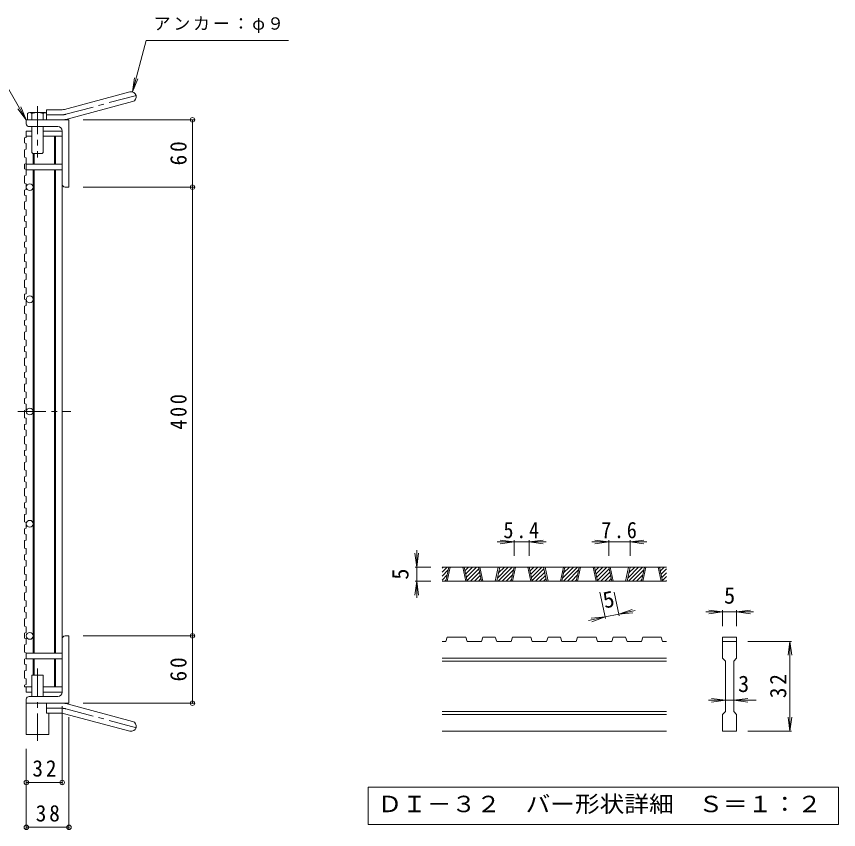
# Model space of a CAD drawing. Units: millimetres, scale not verified, with parts at other scales. Extents: x -870 to 882, y -688 to 672.
# Drawn here: x 77 to 810, y -178 to 547 of the extents above; entities that cross this region are included whole.
import ezdxf
from ezdxf.enums import TextEntityAlignment as Align

# ---------------------------------------------------------------- set-up
doc = ezdxf.new("R2010")
doc.units = ezdxf.units.MM
doc.header["$LTSCALE"] = 5
doc.header["$PDMODE"] = 32
doc.header["$PDSIZE"] = 4
doc.linetypes.add('CHAIN1', pattern=[8, 5, -1, 1, -1])
for name, color, linetype, lineweight in [('1-1_1-1ﾚｲﾔ', 2, 'Continuous', 9), ('1-2_1-2ﾚｲﾔ', 3, 'Continuous', 9), ('1-4_1-4ﾚｲﾔ', 7, 'Continuous', 9), ('1-5_1-5ﾚｲﾔ', 7, 'Continuous', 9), ('1-9', 4, 'Continuous', 9), ('D-0', 3, 'Continuous', 9), ('D-4', 7, 'Continuous', 9)]:
    doc.layers.add(name, color=color, linetype=linetype, lineweight=lineweight)
doc.styles.add('ＭＳ ゴシック', font='')
doc.styles.get('ＭＳ ゴシック').set_extended_font_data('MS Gothic')

msp = doc.modelspace()

# ---------------------------------------------------------------- linework, layer by layer
at = {"layer": '1-1_1-1ﾚｲﾔ'}
for p, q in [((120.09, 463.686), (178.281, 479.278)), ((122.42, 454.993), (180.611, 470.585)), ((103.946, 454.38), (103.946, 463.379)), ((117.761, 463.379), (103.946, 463.379)), ((85.946, 450.88), (85.946, 454.38)), ((123.946, 454.38), (85.946, 454.38)), ((123.946, 454.38), (123.946, 394.38)), ((113.946, 448.379), (88.446, 448.379)), ((117.946, 444.379), (117.946, 396.879)), ((120.446, 394.38), (123.946, 394.38)), ((120.446, -5.622), (123.946, -5.622)), ((123.946, -65.622), (123.946, -5.622)), ((117.946, -55.622), (117.946, -8.122)), ((85.946, -62.122), (85.946, -65.622)), ((123.946, -65.622), (85.946, -65.622)), ((113.946, -59.622), (88.446, -59.622)), ((103.946, -65.622), (103.946, -74.622)), ((122.42, -66.235), (180.611, -81.827)), ((117.761, -74.622), (103.946, -74.622)), ((120.09, -74.929), (178.281, -90.521))]:
    msp.add_line(p, q, dxfattribs=at)
at = {"layer": '1-1_1-1ﾚｲﾔ', "linetype": 'CHAIN1'}
for p, q in [((121.255, 459.34), (186.422, 476.801)), ((117.761, 458.88), (103.946, 458.88)), ((117.761, -70.122), (103.946, -70.122)), ((121.255, -70.582), (186.422, -88.043))]:
    msp.add_line(p, q, dxfattribs=at)
at = {"layer": '1-1_1-1ﾚｲﾔ'}
for centre, radius, start, end in [((179.446, 474.932), 4.5, 285.00014, 104.99991), ((117.761, 472.379), 9, 270, 285.00002), ((117.761, 472.379), 18, 270, 285), ((88.446, 450.88), 2.5, 180, 270), ((113.946, 444.379), 4, 0, 90), ((120.446, 396.879), 2.5, 180, 270), ((120.446, -8.122), 2.5, 90, 180), ((113.946, -55.622), 4, 270, 0), ((88.446, -62.122), 2.5, 90, 180), ((117.761, -83.622), 18, 74.99998, 89.99998), ((117.761, -83.622), 9, 74.99998, 90), ((179.446, -86.174), 4.5, 255.00008, 74.99986)]:
    msp.add_arc(centre, radius, start, end, dxfattribs=at)
at = {"layer": '1-1_1-1ﾚｲﾔ', "linetype": 'CHAIN1'}
for centre, start, end in [((117.761, 472.379), 270, 284.99995), ((117.761, -83.622), 75.00005, 90)]:
    msp.add_arc(centre, 13.5, start, end, dxfattribs=at)
at = {"layer": '1-2_1-2ﾚｲﾔ'}
for p, q in [((85.946, 444.379), (85.946, 438.736)), ((85.946, 444.379), (90.946, 444.379)), ((85.946, 439.879), (90.946, 439.879)), ((100.946, 444.379), (117.946, 444.379)), ((110.946, 439.879), (110.946, 414.879)), ((111.946, 439.879), (111.946, 414.879)), ((84.446, 438.225), (85.946, 438.736)), ((84.446, 427.682), (85.946, 428.193)), ((85.946, 420.623), (85.946, 415.51)), ((91.946, 424.38), (91.946, 414.879)), ((92.946, 424.38), (92.946, 414.879)), ((84.446, 414.998), (85.946, 415.51)), ((84.446, 404.455), (85.946, 404.967)), ((92.946, 409.879), (92.946, -21.122)), ((110.946, 409.879), (110.946, -21.122)), ((111.946, 409.879), (111.946, -21.122)), ((85.946, 397.397), (85.946, 392.283)), ((84.446, 391.772), (85.946, 392.283)), ((84.446, 381.229), (85.946, 381.74)), ((85.946, 374.17), (85.946, 369.057)), ((84.446, 368.546), (85.946, 369.057)), ((85.946, 363.627), (85.946, 358.514)), ((84.446, 358.002), (85.946, 358.514)), ((84.446, 345.319), (85.946, 345.831)), ((85.946, 350.944), (85.946, 345.831)), ((85.946, 340.401), (85.946, 335.287)), ((84.446, 334.776), (85.946, 335.287)), ((84.446, 322.093), (85.946, 322.604)), ((85.946, 327.717), (85.946, 322.604)), ((85.946, 317.174), (85.946, 312.061)), ((84.446, 311.55), (85.946, 312.061)), ((85.946, 304.491), (85.946, 299.378)), ((84.446, 298.867), (85.946, 299.378)), ((85.946, 293.948), (85.946, 288.835)), ((84.446, 288.323), (85.946, 288.835)), ((85.946, 281.265), (85.946, 276.152)), ((84.446, 275.64), (85.946, 276.152)), ((84.446, 265.097), (85.946, 265.608)), ((85.946, 270.722), (85.946, 265.608)), ((85.946, 258.039), (85.946, 252.925)), ((84.446, 252.414), (85.946, 252.925)), ((84.446, 241.871), (85.946, 242.382)), ((85.946, 247.495), (85.946, 242.382)), ((85.946, 234.812), (85.946, 229.699)), ((84.446, 229.188), (85.946, 229.699)), ((85.946, 224.269), (85.946, 219.156)), ((84.446, 218.645), (85.946, 219.156)), ((84.446, 205.961), (85.946, 206.473)), ((85.946, 211.586), (85.946, 206.473)), ((85.946, 201.043), (85.946, 195.93)), ((84.446, 195.418), (85.946, 195.93)), ((84.446, 182.735), (85.946, 183.246)), ((85.946, 188.36), (85.946, 183.246)), ((85.946, 177.816), (85.946, 172.703)), ((84.446, 172.192), (85.946, 172.703)), ((85.946, 165.133), (85.946, 160.02)), ((84.446, 159.509), (85.946, 160.02)), ((85.946, 154.59), (85.946, 149.477)), ((84.446, 148.966), (85.946, 149.477)), ((85.946, 141.907), (85.946, 136.794)), ((84.446, 136.282), (85.946, 136.794)), ((84.446, 125.739), (85.946, 126.251)), ((85.946, 131.364), (85.946, 126.251)), ((85.946, 118.681), (85.946, 113.567)), ((84.446, 113.056), (85.946, 113.567)), ((84.446, 102.513), (85.946, 103.024)), ((85.946, 108.138), (85.946, 103.024)), ((85.946, 95.454), (85.946, 90.341)), ((84.446, 89.83), (85.946, 90.341)), ((85.946, 84.911), (85.946, 79.798)), ((84.446, 79.287), (85.946, 79.798)), ((84.446, 66.603), (85.946, 67.115)), ((85.946, 72.228), (85.946, 67.115)), ((85.946, 61.685), (85.946, 56.572)), ((84.446, 56.06), (85.946, 56.572)), ((85.946, 49.002), (85.946, 43.889)), ((84.446, 43.377), (85.946, 43.889)), ((85.946, 38.459), (85.946, 33.345)), ((84.446, 32.834), (85.946, 33.345)), ((85.946, 25.775), (85.946, 20.662)), ((84.446, 20.151), (85.946, 20.662)), ((85.946, 15.232), (85.946, 10.119)), ((84.446, 9.608), (85.946, 10.119)), ((85.946, 2.549), (85.946, -2.564)), ((84.446, -3.075), (85.946, -2.564)), ((84.446, -13.619), (85.946, -13.107)), ((85.946, -7.994), (85.946, -13.107)), ((85.946, -20.677), (85.946, -25.79)), ((84.446, -26.302), (85.946, -25.79)), ((91.946, -26.122), (91.946, -40.622)), ((92.946, -26.122), (92.946, -40.622)), ((110.946, -26.122), (110.946, -51.122)), ((111.946, -26.122), (111.946, -51.122)), ((84.446, -36.845), (85.946, -36.334)), ((85.946, -31.22), (85.946, -36.334)), ((85.946, -43.904), (85.946, -49.017)), ((84.446, -49.528), (85.946, -49.017)), ((84.446, -49.528), (84.446, -51.122)), ((84.446, -51.122), (90.946, -51.122)), ((85.946, -51.122), (85.946, -55.622)), ((100.946, -51.122), (117.946, -51.122)), ((85.946, -55.622), (90.946, -55.622)), ((100.946, -55.622), (117.946, -55.622))]:
    msp.add_line(p, q, dxfattribs=at)
at = {"layer": '1-2_1-2ﾚｲﾔ', "linetype": 'CHAIN1'}
msp.add_line((78.411, 194.379), (125.522, 194.379), dxfattribs=at)
at = {"layer": '1-2_1-2ﾚｲﾔ'}
for points in [[(100.946, 439.879), (117.946, 439.879), (117.946, -51.122)], [(84.446, 438.225), (84.446, 433.817), (85.946, 433.306), (85.946, 428.193)], [(84.446, 427.682), (84.446, 421.134), (85.946, 420.623)], [(84.446, 414.998), (84.446, 410.591), (85.946, 410.08), (85.946, 404.967)], [(84.446, 404.455), (84.446, 397.908), (85.946, 397.397)], [(91.946, 409.879), (91.946, 394.38), (91.946, -21.122)], [(84.446, 391.772), (84.446, 387.365), (85.946, 386.853), (85.946, 381.74)], [(84.446, 381.229), (84.446, 374.682), (85.946, 374.17)], [(84.446, 368.546), (84.446, 364.138), (85.946, 363.627)], [(84.446, 358.002), (84.446, 351.455), (85.946, 350.944)], [(84.446, 345.319), (84.446, 340.912), (85.946, 340.401)], [(84.446, 334.776), (84.446, 328.229), (85.946, 327.717)], [(84.446, 322.093), (84.446, 317.686), (85.946, 317.174)], [(84.446, 311.55), (84.446, 305.002), (85.946, 304.491)], [(84.446, 298.867), (84.446, 294.459), (85.946, 293.948)], [(84.446, 288.323), (84.446, 281.776), (85.946, 281.265)], [(84.446, 275.64), (84.446, 271.233), (85.946, 270.722)], [(84.446, 265.097), (84.446, 258.55), (85.946, 258.039)], [(84.446, 252.414), (84.446, 248.007), (85.946, 247.495)], [(84.446, 241.871), (84.446, 235.323), (85.946, 234.812)], [(84.446, 229.188), (84.446, 224.78), (85.946, 224.269)], [(84.446, 218.645), (84.446, 212.097), (85.946, 211.586)], [(84.446, 205.961), (84.446, 201.554), (85.946, 201.043)], [(84.446, 195.418), (84.446, 188.871), (85.946, 188.36)], [(84.446, 182.735), (84.446, 178.328), (85.946, 177.816)], [(84.446, 172.192), (84.446, 165.644), (85.946, 165.133)], [(84.446, 159.509), (84.446, 155.101), (85.946, 154.59)], [(84.446, 148.966), (84.446, 142.418), (85.946, 141.907)], [(84.446, 136.282), (84.446, 131.875), (85.946, 131.364)], [(84.446, 125.739), (84.446, 119.192), (85.946, 118.681)], [(84.446, 113.056), (84.446, 108.649), (85.946, 108.138)], [(84.446, 102.513), (84.446, 95.966), (85.946, 95.454)], [(84.446, 89.83), (84.446, 85.422), (85.946, 84.911)], [(84.446, 79.287), (84.446, 72.739), (85.946, 72.228)], [(84.446, 66.603), (84.446, 62.196), (85.946, 61.685)], [(84.446, 56.06), (84.446, 49.513), (85.946, 49.002)], [(84.446, 43.377), (84.446, 38.97), (85.946, 38.459)], [(84.446, 32.834), (84.446, 26.287), (85.946, 25.775)], [(84.446, 20.151), (84.446, 15.743), (85.946, 15.232)], [(84.446, 9.608), (84.446, 3.06), (85.946, 2.549)], [(84.446, -3.075), (84.446, -7.483), (85.946, -7.994)], [(84.446, -13.619), (84.446, -20.166), (85.946, -20.677)], [(84.446, -26.302), (84.446, -30.709), (85.946, -31.22)], [(84.446, -36.845), (84.446, -43.392), (85.946, -43.904)]]:
    msp.add_lwpolyline(points, dxfattribs=at)
for centre in [(88.946, 394.38), (88.946, 294.38), (88.946, 194.38), (88.946, 94.38), (88.946, -5.62)]:
    msp.add_circle(centre, 3, dxfattribs=at)
at = {"layer": '1-4_1-4ﾚｲﾔ'}
for p, q in [((136.446, 454.38), (235.446, 454.38)), ((233.946, -65.622), (233.946, 454.38)), ((136.446, 394.38), (235.446, 394.38)), ((136.446, -5.622), (235.446, -5.622)), ((136.446, -65.622), (235.446, -65.622)), ((117.946, -68.122), (117.946, -137.722)), ((123.946, -78.122), (123.946, -177.722)), ((85.946, -106.122), (85.946, -177.722)), ((85.946, -136.222), (117.946, -136.222)), ((85.946, -176.222), (123.946, -176.222))]:
    msp.add_line(p, q, dxfattribs=at)
for p in [(233.946, 454.38), (233.946, 394.38), (233.946, -5.622), (233.946, -65.622), (85.946, -136.222), (117.946, -136.222), (85.946, -176.222), (123.946, -176.222)]:
    msp.add_point(p, dxfattribs=at)
at = {"layer": '1-5_1-5ﾚｲﾔ'}
for p, q in [((85.946, 454.38), (46.294, 523.059)), ((180.611, 479.278), (192.856, 524.979)), ((192.856, 524.979), (319.452, 524.979)), ((180.611, 479.278), (182.242, 491.671)), ((180.611, 479.278), (185.394, 490.827)), ((85.946, 454.38), (78.336, 464.296)), ((85.946, 454.38), (81.162, 465.928))]:
    msp.add_line(p, q, dxfattribs=at)
at = {"layer": '1-9', "linetype": 'CHAIN1'}
for p, q in [((95.946, 466.52), (95.946, 420.847)), ((95.946, -34.692), (95.946, -99.054))]:
    msp.add_line(p, q, dxfattribs=at)
at = {"layer": '1-9'}
for p, q in [((87.061, 460.036), (87.061, 454.38)), ((102.888, 460.78), (89.004, 460.78)), ((90.946, 454.38), (90.946, 460.036)), ((100.946, 454.38), (100.946, 460.036)), ((90.946, 425.192), (90.946, 448.379)), ((100.946, 425.192), (100.946, 448.379)), ((91.758, 424.38), (90.946, 425.192)), ((100.134, 424.38), (100.946, 425.192)), ((91.758, 424.38), (100.134, 424.38)), ((85.946, 414.879), (117.946, 414.879)), ((85.946, 410.08), (85.946, 414.879)), ((85.946, 409.879), (117.946, 409.879)), ((85.946, -21.122), (117.946, -21.122)), ((85.946, -25.79), (85.946, -26.122)), ((85.946, -26.122), (117.946, -26.122)), ((100.946, -40.622), (90.946, -40.622)), ((90.946, -59.622), (90.946, -40.622)), ((100.946, -59.622), (100.946, -40.622)), ((105.946, -74.622), (105.946, -93.622))]:
    msp.add_line(p, q, dxfattribs=at)
msp.add_lwpolyline([(85.946, -65.622), (85.946, -93.622), (105.946, -93.622)], dxfattribs=at)
for centre, radius, start, end in [((89.004, 457.87), 2.91, 48.12389, 131.8763), ((95.946, 443.589), 17.19, 73.09029, 106.90971), ((102.888, 457.87), 2.91, 68.68713, 131.87611)]:
    msp.add_arc(centre, radius, start, end, dxfattribs=at)
at = {"layer": 'D-0'}
for p, q in [((456.334, 51.185), (460.867, 55.718)), ((456.334, 54.72), (457.331, 55.718)), ((656.334, 55.718), (456.334, 55.718)), ((456.334, 47.649), (461.915, 53.23)), ((459.772, 43.218), (462.447, 55.718)), ((461.022, 43.218), (463.697, 55.718)), ((474.772, 55.718), (477.447, 43.218)), ((476.022, 55.718), (478.697, 43.218)), ((476.107, 55.319), (476.507, 55.718)), ((476.731, 52.407), (480.042, 55.718)), ((477.354, 49.494), (483.578, 55.718)), ((477.977, 46.582), (487.113, 55.718)), ((478.6, 43.67), (489.13, 54.2)), ((481.684, 43.218), (489.753, 51.287)), ((491.48, 43.218), (488.805, 55.718)), ((492.73, 43.218), (490.055, 55.718)), ((506.48, 55.718), (503.805, 43.218)), ((507.73, 55.718), (505.055, 43.218)), ((505.643, 45.963), (515.397, 55.718)), ((506.433, 43.218), (518.933, 55.718)), ((506.605, 50.461), (511.862, 55.718)), ((507.568, 54.96), (508.326, 55.718)), ((509.968, 43.218), (519.981, 53.23)), ((517.838, 43.218), (520.513, 55.718)), ((519.088, 43.218), (521.763, 55.718)), ((532.838, 55.718), (535.513, 43.218)), ((534.088, 55.718), (536.763, 43.218)), ((534.174, 55.319), (534.573, 55.718)), ((534.797, 52.407), (538.108, 55.718)), ((535.42, 49.494), (541.644, 55.718)), ((536.043, 46.582), (545.179, 55.718)), ((536.666, 43.67), (547.196, 54.2)), ((539.75, 43.218), (547.819, 51.287)), ((549.546, 43.218), (546.871, 55.718)), ((550.796, 43.218), (548.121, 55.718)), ((564.546, 55.718), (561.871, 43.218)), ((565.796, 55.718), (563.121, 43.218)), ((563.709, 45.963), (573.463, 55.718)), ((564.499, 43.218), (576.999, 55.718)), ((564.671, 50.461), (569.928, 55.718)), ((565.634, 54.96), (566.392, 55.718)), ((568.034, 43.218), (578.047, 53.23)), ((575.904, 43.218), (578.579, 55.718)), ((577.154, 43.218), (579.829, 55.718)), ((590.904, 55.718), (593.579, 43.218)), ((592.154, 55.718), (594.829, 43.218)), ((592.24, 55.319), (592.639, 55.718)), ((592.863, 52.407), (596.174, 55.718)), ((593.486, 49.494), (599.71, 55.718)), ((594.109, 46.582), (603.245, 55.718)), ((594.732, 43.67), (605.262, 54.2)), ((597.816, 43.218), (605.885, 51.287)), ((607.612, 43.218), (604.937, 55.718)), ((608.862, 43.218), (606.187, 55.718)), ((622.612, 55.718), (619.937, 43.218)), ((623.862, 55.718), (621.187, 43.218)), ((621.775, 45.963), (631.529, 55.718)), ((622.565, 43.218), (635.065, 55.718)), ((622.737, 50.461), (627.994, 55.718)), ((623.7, 54.96), (624.458, 55.718)), ((626.1, 43.218), (636.113, 53.23)), ((633.97, 43.218), (636.645, 55.718)), ((635.22, 43.218), (637.895, 55.718)), ((648.97, 55.718), (651.645, 43.218)), ((650.22, 55.718), (652.895, 43.218)), ((650.306, 55.319), (650.705, 55.718)), ((650.929, 52.407), (654.24, 55.718)), ((651.552, 49.494), (656.334, 54.276)), ((456.334, 44.114), (460.952, 48.732)), ((458.973, 43.218), (459.99, 44.234)), ((485.22, 43.218), (490.377, 48.375)), ((488.755, 43.218), (491, 45.463)), ((513.504, 43.218), (519.018, 48.732)), ((517.039, 43.218), (518.056, 44.234)), ((543.286, 43.218), (548.443, 48.375)), ((546.821, 43.218), (549.066, 45.463)), ((571.57, 43.218), (577.084, 48.732)), ((575.105, 43.218), (576.122, 44.234)), ((601.352, 43.218), (606.509, 48.375)), ((604.887, 43.218), (607.132, 45.463)), ((629.636, 43.218), (635.15, 48.732)), ((633.171, 43.218), (634.188, 44.234)), ((652.175, 46.582), (656.334, 50.741)), ((652.798, 43.67), (656.334, 47.205)), ((656.334, 43.218), (456.334, 43.218)), ((655.882, 43.218), (656.334, 43.669)), ((459.772, -10.532), (461.022, -6.782)), ((477.447, -6.782), (461.022, -6.782)), ((477.447, -6.782), (478.697, -10.532)), ((491.48, -10.532), (492.73, -6.782)), ((503.805, -6.782), (492.73, -6.782)), ((503.805, -6.782), (505.055, -10.532)), ((517.838, -10.532), (519.088, -6.782)), ((535.513, -6.782), (519.088, -6.782)), ((536.763, -10.532), (535.513, -6.782)), ((549.546, -10.532), (550.796, -6.782)), ((561.871, -6.782), (550.796, -6.782)), ((561.871, -6.782), (563.121, -10.532)), ((575.904, -10.532), (577.154, -6.782)), ((577.154, -6.782), (593.579, -6.782)), ((594.829, -10.532), (593.579, -6.782)), ((607.612, -10.532), (608.862, -6.782)), ((619.937, -6.782), (608.862, -6.782)), ((619.937, -6.782), (621.187, -10.532)), ((633.97, -10.532), (635.22, -6.782)), ((635.22, -6.782), (651.645, -6.782)), ((652.895, -10.532), (651.645, -6.782)), ((706.334, -6.782), (718.834, -6.782)), ((706.334, -6.782), (706.334, -10.532)), ((718.834, -6.782), (718.834, -10.532)), ((459.772, -10.532), (456.334, -10.532)), ((491.48, -10.532), (478.697, -10.532)), ((517.838, -10.532), (505.055, -10.532)), ((549.546, -10.532), (536.763, -10.532)), ((575.904, -10.532), (563.121, -10.532)), ((607.612, -10.532), (594.829, -10.532)), ((633.97, -10.532), (621.187, -10.532)), ((656.334, -10.532), (652.895, -10.532)), ((706.334, -10.532), (718.834, -10.532)), ((706.334, -25.532), (706.334, -10.532)), ((718.834, -10.532), (718.834, -25.532)), ((656.334, -25.532), (456.334, -25.532)), ((656.334, -28.032), (456.334, -28.032)), ((706.334, -25.532), (708.834, -28.032)), ((716.333, -28.032), (718.834, -25.532)), ((716.333, -28.032), (716.333, -73.032)), ((656.334, -73.032), (456.334, -73.032)), ((716.333, -73.032), (718.834, -75.532)), ((656.334, -75.532), (456.334, -75.532)), ((718.834, -75.532), (718.834, -90.532)), ((656.334, -90.532), (456.334, -90.532)), ((718.834, -90.532), (706.334, -90.532))]:
    msp.add_line(p, q, dxfattribs=at)
msp.add_lwpolyline([(706.334, -90.532), (706.334, -75.532), (708.834, -73.032), (708.834, -28.032)], dxfattribs=at)
at = {"layer": 'D-0', "color": 7}
msp.add_lwpolyline([(390.507, -140.532), (390.507, -173.758), (809.661, -173.758), (809.661, -140.532)], close=True, dxfattribs=at)
at = {"layer": 'D-4'}
for p, q in [((520.513, 78.218), (505.513, 78.218)), ((520.513, 78.218), (508.12, 79.85)), ((520.513, 78.218), (508.12, 76.587)), ((520.513, 79.718), (520.513, 65.718)), ((534.088, 78.218), (520.513, 78.218)), ((534.088, 78.218), (546.481, 79.85)), ((534.088, 79.718), (534.088, 65.718)), ((534.088, 78.218), (546.481, 76.587)), ((534.088, 78.218), (549.088, 78.218)), ((604.937, 78.218), (589.937, 78.218)), ((604.937, 78.218), (592.544, 79.85)), ((604.937, 78.218), (592.544, 76.587)), ((604.937, 79.718), (604.937, 65.718)), ((623.862, 78.218), (604.937, 78.218)), ((623.862, 78.218), (636.255, 79.85)), ((623.862, 79.718), (623.862, 65.718)), ((623.862, 78.218), (636.255, 76.587)), ((623.862, 78.218), (638.862, 78.218)), ((433.834, 55.718), (432.202, 68.111)), ((433.834, 55.718), (433.834, 70.718)), ((433.834, 55.718), (435.465, 68.111)), ((432.334, 55.718), (446.334, 55.718)), ((433.834, 55.718), (433.834, 43.218)), ((433.834, 43.218), (432.202, 30.825)), ((432.334, 43.218), (446.334, 43.218)), ((433.834, 43.218), (435.465, 30.825)), ((433.834, 43.218), (433.834, 28.218)), ((601.981, 9.8), (596.922, 33.439)), ((614.204, 12.415), (609.705, 33.439)), ((613.89, 13.882), (625.667, 18.071)), ((613.89, 13.882), (628.558, 17.021)), ((613.89, 13.882), (626.35, 14.88)), ((706.334, 15.718), (691.334, 15.718)), ((706.334, 15.718), (693.941, 17.35)), ((706.334, 15.718), (693.941, 14.086)), ((706.334, 17.218), (706.334, 3.218)), ((718.834, 15.718), (706.334, 15.718)), ((718.834, 15.718), (731.227, 17.35)), ((718.834, 17.218), (718.834, 3.218)), ((718.834, 15.718), (731.227, 14.086)), ((718.834, 15.718), (733.834, 15.718)), ((601.667, 11.266), (586.999, 8.128)), ((601.667, 11.266), (589.207, 10.269)), ((601.667, 11.266), (589.889, 7.078)), ((613.89, 13.882), (601.667, 11.266)), ((767.834, -10.532), (728.834, -10.532)), ((766.334, -10.532), (764.702, -22.925)), ((766.334, -10.532), (767.965, -22.925)), ((766.334, -90.532), (766.334, -10.532)), ((708.834, -63.032), (693.834, -63.032)), ((708.834, -63.032), (696.44, -61.4)), ((708.834, -63.032), (696.44, -64.663)), ((716.333, -63.032), (708.834, -63.032)), ((716.333, -63.032), (728.726, -61.4)), ((716.333, -63.032), (728.726, -64.663)), ((716.333, -63.032), (736.333, -63.032)), ((766.334, -90.532), (764.702, -78.139)), ((766.334, -90.532), (767.965, -78.139)), ((767.834, -90.532), (728.834, -90.532))]:
    msp.add_line(p, q, dxfattribs=at)

# ---------------------------------------------------------------- texts
at = {"layer": '1-4_1-4ﾚｲﾔ', "color": 2, "char_height": 14.66, "attachment_point": 7, "rotation": 90, "style": 'ＭＳ ゴシック'}
for s, insert in [('\\T1.27;\\W0.95;60', (228.946, 413.755)), ('\\T1.27;\\W0.9;400', (228.946, 178.129)), ('\\T1.27;\\W0.95;60', (228.946, -46.247))]:
    msp.add_mtext(s, dxfattribs=dict(at, insert=insert))
at = {"layer": '1-4_1-4ﾚｲﾔ', "color": 2, "char_height": 14.66, "attachment_point": 7, "style": 'ＭＳ ゴシック'}
for s, insert in [('\\T1.27;\\W0.95;32', (91.321, -131.222)), ('\\T1.27;\\W0.95;38', (94.321, -171.222))]:
    msp.add_mtext(s, dxfattribs=dict(at, insert=insert))
at = {"layer": '1-5_1-5ﾚｲﾔ', "insert": (199.452, 531.74), "char_height": 11, "attachment_point": 7, "style": 'ＭＳ ゴシック'}
msp.add_mtext('\\T1.17;アンカー：φ９', dxfattribs=at)
at = {"layer": 'D-0', "color": 2, "style": 'ＭＳ ゴシック', "width": 1.1}
msp.add_text('ＤＩ－３２\u3000バー形状詳細\u3000Ｓ＝１：２', height=14.66, dxfattribs=at).set_placement((398.834, -167.145), align=Align.BOTTOM_LEFT)
at = {"layer": 'D-4', "color": 2, "style": 'ＭＳ ゴシック'}
for rotation, p in [(90, (430.834, 44.468)), (12.079, (602.261, 14.462))]:
    msp.add_text('5', height=14.66, rotation=rotation, dxfattribs=at).set_placement(p, align=Align.BOTTOM_LEFT)
for s, p in [('5', (707.584, 18.718)), ('3', (720.083, -60.032))]:
    msp.add_text(s, height=14.66, dxfattribs=at).set_placement(p, align=Align.BOTTOM_LEFT)
at = {"layer": 'D-4', "color": 2, "char_height": 14.66, "attachment_point": 7, "style": 'ＭＳ ゴシック'}
for s, insert in [('\\T1.27;\\W0.9;5.4', (511.051, 81.218)), ('\\T1.27;\\W0.9;7.6', (598.15, 81.218))]:
    msp.add_mtext(s, dxfattribs=dict(at, insert=insert))
at = {"layer": 'D-4', "color": 2, "insert": (763.334, -61.157), "char_height": 14.66, "attachment_point": 7, "rotation": 90, "style": 'ＭＳ ゴシック'}
msp.add_mtext('\\T1.27;\\W0.95;32', dxfattribs=at)

doc.saveas('drawing.dxf')
